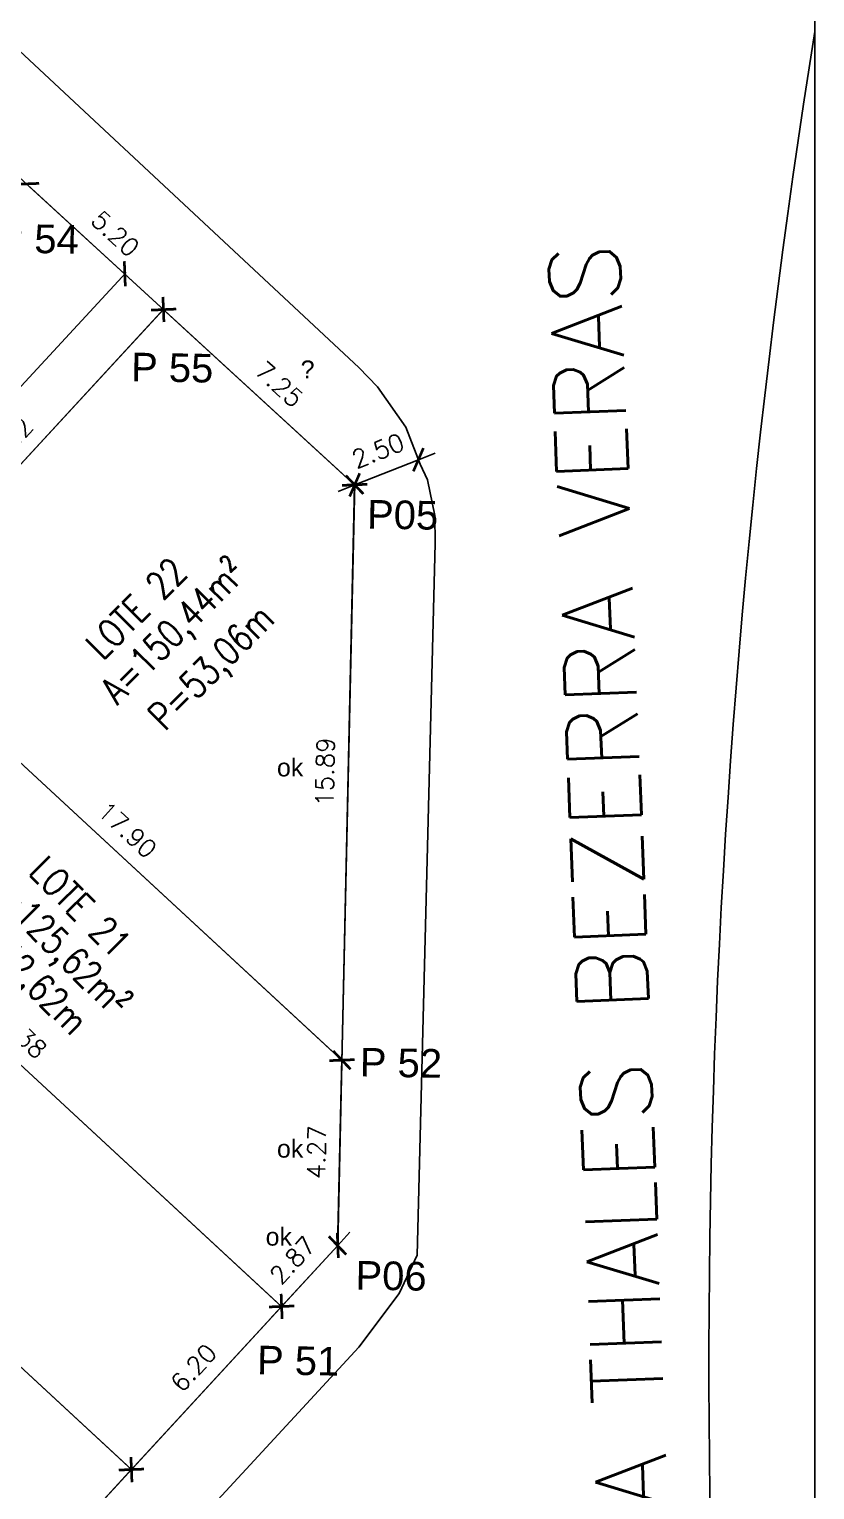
# Model space of a CAD drawing. Header units: millimetres. Extents: x 3076 to 3201, y 1450 to 1555.
# Drawn here: x 3179.43 to 3201.4, y 1474.74 to 1515.58 of the extents above; entities that cross this region are included whole.
import ezdxf
from ezdxf.enums import TextEntityAlignment as Align

# ---------------------------------------------------------------- set-up
doc = ezdxf.new("R2010")
doc.units = ezdxf.units.MM
doc.layers.get('Defpoints').update_dxf_attribs({"color": 250, "true_color": 0x323232})
for name, color, linetype in [('AMARELO', 2, 'Continuous'), ('BRANCO', 7, 'Continuous'), ('CINZA', 8, 'Continuous'), ('COD_PONTO', 7, 'Continuous'), ('cotas', 4, 'Continuous'), ('MAGENTA', 6, 'Continuous'), ('MEIO FIO', 8, 'Continuous'), ('QD_LOTE', 1, 'Continuous')]:
    doc.layers.add(name, color=color, linetype=linetype)
doc.layers.add('PONTOS', color=7, linetype='Continuous', lineweight=0)
doc.styles.add('arcad1', font='romans.shx')
doc.styles.add('COTA250', font='ROMANS.SHX', dxfattribs={"height": 0.5})
doc.styles.get("Standard").update_dxf_attribs({"font": 'arial.ttf'})
doc.dimstyles.new('COTA250', dxfattribs={"dimtxt": 0.5, "dimasz": 0.5, "dimexe": 0.05, "dimexo": 0.95, "dimgap": 0.4, "dimtad": 1, "dimzin": 4, "dimdsep": 46, "dimtxsty": 'COTA250', "dimblk": 'ARCHTICK', "dimcen": -0.1, "dimdle": 0.05, "dimse1": 1, "dimse2": 1, "dimclrd": 8, "dimclre": 3, "dimclrt": 2, "dimadec": 0, "dimazin": 0, "dimtfac": 1, "dimtix": 1, "dimtmove": 2, "dimatfit": 3, "dimldrblk": 'ARCHTICK', "dimfxl": 1, "dimtvp": 0.125, "dimtolj": 1, "dimtzin": 4, "dimarcsym": 0})

# ---------------------------------------------------------------- blocks, each defined once
blk = doc.blocks.new('_ArchTick')
at = {"color": 0, "linetype": 'ByBlock', "const_width": 0.15}
blk.add_lwpolyline([(-0.5, -0.5), (0.5, 0.5)], dxfattribs=at)
blk = doc.blocks.new('*D190')
at = {"layer": 'cotas', "color": 8, "lineweight": -2, "transparency": 16777216}
blk.add_line((3175.481, 1514.802), (3179.388, 1511.22), dxfattribs=at)
at = {"layer": 'Defpoints', "color": 0, "transparency": 16777216}
for p in [(3175.518, 1514.768), (3179.351, 1511.254), (3179.351, 1511.254)]:
    blk.add_point(p, dxfattribs=at)
at = {"layer": 'cotas', "color": 8, "lineweight": -2, "transparency": 16777216, "xscale": 0.5, "yscale": 0.5, "zscale": 0.5}
for p, rotation in [((3175.518, 1514.768), 137.4845315293431), ((3179.351, 1511.254), 317.4845315293432)]:
    blk.add_blockref('_ArchTick', p, dxfattribs=dict(at, rotation=rotation))
at = {"layer": 'cotas', "color": 2, "transparency": 16777216, "insert": (3177.874, 1513.49), "char_height": 0.5, "attachment_point": 5, "rotation": 317.4845, "style": 'COTA250'}
blk.add_mtext('\\A1; 5.20', dxfattribs=at)
blk = doc.blocks.new('*D123')
at = {"layer": 'cotas', "color": 8, "lineweight": -2, "transparency": 16777216}
blk.add_line((3179.314, 1511.288), (3183.221, 1507.706), dxfattribs=at)
at = {"layer": 'Defpoints', "color": 0, "transparency": 16777216}
for p in [(3179.351, 1511.254), (3183.184, 1507.74), (3183.184, 1507.74)]:
    blk.add_point(p, dxfattribs=at)
at = {"layer": 'cotas', "color": 8, "lineweight": -2, "transparency": 16777216, "xscale": 0.5, "yscale": 0.5, "zscale": 0.5}
for p, rotation in [((3179.351, 1511.254), 137.4845315293431), ((3183.184, 1507.74), 317.4845315293432)]:
    blk.add_blockref('_ArchTick', p, dxfattribs=dict(at, rotation=rotation))
at = {"layer": 'cotas', "color": 2, "transparency": 16777216, "insert": (3181.707, 1509.976), "char_height": 0.5, "attachment_point": 5, "rotation": 317.4845, "style": 'COTA250'}
blk.add_mtext('\\A1; 5.20', dxfattribs=at)
blk = doc.blocks.new('*D124')
at = {"layer": 'cotas', "color": 8, "lineweight": -2, "transparency": 16777216}
blk.add_line((3183.147, 1507.774), (3188.565, 1502.807), dxfattribs=at)
at = {"layer": 'Defpoints', "color": 0, "transparency": 16777216}
for p in [(3183.184, 1507.74), (3188.528, 1502.841), (3188.528, 1502.841)]:
    blk.add_point(p, dxfattribs=at)
at = {"layer": 'cotas', "color": 8, "lineweight": -2, "transparency": 16777216, "xscale": 0.5, "yscale": 0.5, "zscale": 0.5}
for p, rotation in [((3183.184, 1507.74), 137.4845315293431), ((3188.528, 1502.841), 317.4845315293432)]:
    blk.add_blockref('_ArchTick', p, dxfattribs=dict(at, rotation=rotation))
at = {"layer": 'cotas', "color": 2, "transparency": 16777216, "insert": (3186.295, 1505.769), "char_height": 0.5, "attachment_point": 5, "rotation": 317.4845, "style": 'COTA250'}
blk.add_mtext('\\A1; 7.25', dxfattribs=at)
blk = doc.blocks.new('*D125')
at = {"layer": 'cotas', "color": 8, "lineweight": -2, "transparency": 16777216}
blk.add_line((3188.529, 1502.891), (3188.171, 1486.706), dxfattribs=at)
at = {"layer": 'Defpoints', "color": 0, "transparency": 16777216}
for p in [(3188.528, 1502.841), (3188.172, 1486.756), (3188.172, 1486.756)]:
    blk.add_point(p, dxfattribs=at)
at = {"layer": 'cotas', "color": 8, "lineweight": -2, "transparency": 16777216, "xscale": 0.5, "yscale": 0.5, "zscale": 0.5}
for p, rotation in [((3188.528, 1502.841), 88.73134176649182), ((3188.172, 1486.756), 268.7313417664918)]:
    blk.add_blockref('_ArchTick', p, dxfattribs=dict(at, rotation=rotation))
at = {"layer": 'cotas', "color": 2, "transparency": 16777216, "insert": (3187.7, 1494.812), "char_height": 0.5, "attachment_point": 5, "rotation": 88.7313, "style": 'COTA250'}
blk.add_mtext('\\A1;15.89', dxfattribs=at)
blk = doc.blocks.new('*D126')
at = {"layer": 'cotas', "color": 8, "lineweight": -2, "transparency": 16777216}
blk.add_line((3188.173, 1486.806), (3188.048, 1481.526), dxfattribs=at)
at = {"layer": 'Defpoints', "color": 0, "transparency": 16777216}
for p in [(3188.172, 1486.756), (3188.049, 1481.576), (3188.057, 1481.576)]:
    blk.add_point(p, dxfattribs=at)
at = {"layer": 'cotas', "color": 8, "lineweight": -2, "transparency": 16777216, "xscale": 0.5, "yscale": 0.5, "zscale": 0.5}
for p, rotation in [((3188.172, 1486.756), 88.64518725206712), ((3188.049, 1481.576), 268.6451872520671)]:
    blk.add_blockref('_ArchTick', p, dxfattribs=dict(at, rotation=rotation))
at = {"layer": 'cotas', "color": 2, "transparency": 16777216, "insert": (3187.461, 1484.181), "char_height": 0.5, "attachment_point": 5, "rotation": 88.6452, "style": 'COTA250'}
blk.add_mtext('\\A1;4.27', dxfattribs=at)
blk = doc.blocks.new('*D132')
at = {"layer": 'cotas', "color": 8, "lineweight": -2, "transparency": 16777216}
blk.add_line((3174.991, 1498.877), (3183.214, 1507.78), dxfattribs=at)
at = {"layer": 'Defpoints', "color": 0, "transparency": 16777216}
for p in [(3183.18, 1507.743), (3183.184, 1507.74), (3175.031, 1498.908)]:
    blk.add_point(p, dxfattribs=at)
at = {"layer": 'cotas', "color": 8, "lineweight": -2, "transparency": 16777216, "xscale": 0.5, "yscale": 0.5, "zscale": 0.5}
for p, rotation in [((3183.18, 1507.743), 47.27451781377868), ((3175.025, 1498.913), 227.2745178137787)]:
    blk.add_blockref('_ArchTick', p, dxfattribs=dict(at, rotation=rotation))
at = {"layer": 'cotas', "color": 2, "transparency": 16777216, "insert": (3178.625, 1503.769), "char_height": 0.5, "attachment_point": 5, "rotation": 47.2745, "style": 'COTA250'}
blk.add_mtext('\\A1; 12.02', dxfattribs=at)
blk = doc.blocks.new('*D140')
at = {"layer": 'cotas', "color": 8, "lineweight": -2, "transparency": 16777216}
blk.add_line((3178.051, 1470.713), (3182.319, 1475.346), dxfattribs=at)
at = {"layer": 'Defpoints', "color": 0, "transparency": 16777216}
for p in [(3182.285, 1475.31), (3182.285, 1475.31), (3178.085, 1470.749)]:
    blk.add_point(p, dxfattribs=at)
at = {"layer": 'cotas', "color": 8, "lineweight": -2, "transparency": 16777216, "xscale": 0.5, "yscale": 0.5, "zscale": 0.5}
for p, rotation in [((3182.285, 1475.31), 47.35144743456223), ((3178.085, 1470.749), 227.3514474345622)]:
    blk.add_blockref('_ArchTick', p, dxfattribs=dict(at, rotation=rotation))
at = {"layer": 'cotas', "color": 2, "transparency": 16777216, "insert": (3179.707, 1473.47), "char_height": 0.5, "attachment_point": 5, "rotation": 47.3514, "style": 'COTA250'}
blk.add_mtext('\\A1; 6.20', dxfattribs=at)
blk = doc.blocks.new('*D141')
at = {"layer": 'cotas', "color": 8, "lineweight": -2, "transparency": 16777216}
blk.add_line((3182.251, 1475.273), (3186.52, 1479.907), dxfattribs=at)
at = {"layer": 'Defpoints', "color": 0, "transparency": 16777216}
for p in [(3186.486, 1479.87), (3186.486, 1479.87), (3182.285, 1475.31)]:
    blk.add_point(p, dxfattribs=at)
at = {"layer": 'cotas', "color": 8, "lineweight": -2, "transparency": 16777216, "xscale": 0.5, "yscale": 0.5, "zscale": 0.5}
for p, rotation in [((3186.486, 1479.87), 47.35144743456223), ((3182.285, 1475.31), 227.3514474345622)]:
    blk.add_blockref('_ArchTick', p, dxfattribs=dict(at, rotation=rotation))
at = {"layer": 'cotas', "color": 2, "transparency": 16777216, "insert": (3183.907, 1478.03), "char_height": 0.5, "attachment_point": 5, "rotation": 47.3514, "style": 'COTA250'}
blk.add_mtext('\\A1; 6.20', dxfattribs=at)
blk = doc.blocks.new('*D142')
at = {"layer": 'cotas', "color": 8, "lineweight": -2, "transparency": 16777216}
for p, q in [((3188.057, 1481.576), (3188.396, 1481.944)), ((3186.486, 1479.87), (3188.057, 1481.576)), ((3186.486, 1479.87), (3186.147, 1479.502))]:
    blk.add_line(p, q, dxfattribs=at)
at = {"layer": 'Defpoints', "color": 0, "transparency": 16777216}
for p in [(3188.057, 1481.576), (3188.057, 1481.576), (3186.486, 1479.87)]:
    blk.add_point(p, dxfattribs=at)
at = {"layer": 'cotas', "color": 8, "lineweight": -2, "transparency": 16777216, "xscale": 0.5, "yscale": 0.5, "zscale": 0.5}
for p, rotation in [((3188.057, 1481.576), 227.3514474345622), ((3186.486, 1479.87), 47.35144743456225)]:
    blk.add_blockref('_ArchTick', p, dxfattribs=dict(at, rotation=rotation))
at = {"layer": 'cotas', "color": 2, "transparency": 16777216, "insert": (3186.793, 1481.163), "char_height": 0.5, "attachment_point": 5, "rotation": 47.3514, "style": 'COTA250'}
blk.add_mtext('\\A1;2.87', dxfattribs=at)
blk = doc.blocks.new('*D146')
at = {"layer": 'cotas', "color": 8, "lineweight": -2, "transparency": 16777216}
blk.add_line((3166.579, 1489.835), (3182.322, 1475.276), dxfattribs=at)
at = {"layer": 'Defpoints', "color": 0, "transparency": 16777216}
for p in [(3166.615, 1489.801), (3182.285, 1475.31), (3182.285, 1475.31)]:
    blk.add_point(p, dxfattribs=at)
at = {"layer": 'cotas', "color": 8, "lineweight": -2, "transparency": 16777216, "xscale": 0.5, "yscale": 0.5, "zscale": 0.5}
for p, rotation in [((3166.615, 1489.801), 137.238098379988), ((3182.285, 1475.31), 317.2380983799881)]:
    blk.add_blockref('_ArchTick', p, dxfattribs=dict(at, rotation=rotation))
at = {"layer": 'cotas', "color": 2, "transparency": 16777216, "insert": (3174.892, 1483.032), "char_height": 0.5, "attachment_point": 5, "rotation": 317.2381, "style": 'COTA250'}
blk.add_mtext('\\A1;21.38', dxfattribs=at)
blk = doc.blocks.new('*D147')
at = {"layer": 'cotas', "color": 8, "lineweight": -2, "transparency": 16777216}
blk.add_line((3170.785, 1494.389), (3186.522, 1479.836), dxfattribs=at)
at = {"layer": 'Defpoints', "color": 0, "transparency": 16777216}
for p in [(3170.822, 1494.355), (3186.486, 1479.87), (3186.486, 1479.87)]:
    blk.add_point(p, dxfattribs=at)
at = {"layer": 'cotas', "color": 8, "lineweight": -2, "transparency": 16777216, "xscale": 0.5, "yscale": 0.5, "zscale": 0.5}
for p, rotation in [((3170.822, 1494.355), 137.2380983793454), ((3186.486, 1479.87), 317.2380983793454)]:
    blk.add_blockref('_ArchTick', p, dxfattribs=dict(at, rotation=rotation))
at = {"layer": 'cotas', "color": 2, "transparency": 16777216, "insert": (3179.095, 1487.59), "char_height": 0.5, "attachment_point": 5, "rotation": 317.2381, "style": 'COTA250'}
blk.add_mtext('\\A1;21.38', dxfattribs=at)
blk = doc.blocks.new('*D148')
at = {"layer": 'cotas', "color": 8, "lineweight": -2, "transparency": 16777216}
blk.add_line((3174.992, 1498.944), (3188.208, 1486.722), dxfattribs=at)
at = {"layer": 'Defpoints', "color": 0, "transparency": 16777216}
for p in [(3175.029, 1498.91), (3188.172, 1486.756), (3188.172, 1486.756)]:
    blk.add_point(p, dxfattribs=at)
at = {"layer": 'cotas', "color": 8, "lineweight": -2, "transparency": 16777216, "xscale": 0.5, "yscale": 0.5, "zscale": 0.5}
for p, rotation in [((3175.029, 1498.91), 137.2380983821409), ((3188.172, 1486.756), 317.238098382141)]:
    blk.add_blockref('_ArchTick', p, dxfattribs=dict(at, rotation=rotation))
at = {"layer": 'cotas', "color": 2, "transparency": 16777216, "insert": (3182.041, 1493.31), "char_height": 0.5, "attachment_point": 5, "rotation": 317.2381, "style": 'COTA250'}
blk.add_mtext('\\A1; 17.90', dxfattribs=at)
blk = doc.blocks.new('*D154')
at = {"layer": 'cotas', "color": 8, "lineweight": -2, "transparency": 16777216}
for p, q in [((3188.529, 1502.839), (3190.311, 1503.543)), ((3190.311, 1503.543), (3190.776, 1503.727)), ((3188.529, 1502.839), (3188.064, 1502.655))]:
    blk.add_line(p, q, dxfattribs=at)
at = {"layer": 'Defpoints', "color": 0, "transparency": 16777216}
for p in [(3190.31, 1503.545, -0.251), (3190.311, 1503.543), (3188.528, 1502.841)]:
    blk.add_point(p, dxfattribs=at)
at = {"layer": 'cotas', "color": 8, "lineweight": -2, "transparency": 16777216, "xscale": 0.5, "yscale": 0.5, "zscale": 0.5}
for p, rotation in [((3190.311, 1503.543), 201.5633818597536), ((3188.529, 1502.839), 21.56338185975359)]:
    blk.add_blockref('_ArchTick', p, dxfattribs=dict(at, rotation=rotation))
at = {"layer": 'cotas', "color": 2, "transparency": 16777216, "insert": (3189.181, 1503.795), "char_height": 0.5, "attachment_point": 5, "rotation": 21.5634, "style": 'COTA250'}
blk.add_mtext('\\A1;2.50', dxfattribs=at)
blk = doc.blocks.new('*D102')
at = {"layer": 'cotas', "color": 8, "lineweight": -2, "transparency": 16777216}
blk.add_line((3165.095, 1490.329), (3182.134, 1508.778), dxfattribs=at)
at = {"layer": 'Defpoints', "color": 0, "transparency": 16777216}
for p in [(3182.1, 1508.741), (3183.184, 1507.74, -61.99), (3166.213, 1489.365, -61.99)]:
    blk.add_point(p, dxfattribs=at)
at = {"layer": 'cotas', "color": 8, "lineweight": -2, "transparency": 16777216, "xscale": 0.5, "yscale": 0.5, "zscale": 0.5}
for p, rotation in [((3182.1, 1508.741), 47.27451747994413), ((3165.129, 1490.366), 227.2745174799442)]:
    blk.add_blockref('_ArchTick', p, dxfattribs=dict(at, rotation=rotation))
at = {"layer": 'cotas', "color": 2, "transparency": 16777216, "insert": (3177.36, 1505.005), "char_height": 0.5, "attachment_point": 5, "rotation": 47.2745, "style": 'COTA250'}
blk.add_mtext('\\A1; 25.01', dxfattribs=at)

msp = doc.modelspace()

# ---------------------------------------------------------------- linework, layer by layer
at = {"layer": 'BRANCO'}
msp.add_line((3188.169, 1486.869, 0.281), (3188.169, 1486.869, 0.281), dxfattribs=at)
at = {"layer": 'CINZA'}
msp.add_arc((3434.936, 1478.19), 236.5, 170.91984, 186.83351, dxfattribs=at)
at = {"layer": 'MEIO FIO'}
msp.add_polyline3d([(3167.789, 1456.17, -0.527), (3188.65, 1478.728, -0.402), (3189.776, 1480.233, -0.376), (3190.277, 1481.3, -0.33), (3190.783, 1501.199, -0.355), (3190.772, 1501.982, -0.312), (3190.565, 1502.982, -0.314), (3190.36, 1503.418, -0.255), (3189.957, 1504.449, -0.221), (3189.172, 1505.585, -0.204), (3188.643, 1506.121, -0.21), (3135.71, 1555.5, 0.512)], dxfattribs=at)
at = {"layer": 'PONTOS'}
for p in [(3183.184, 1507.74), (3188.528, 1502.841), (3188.172, 1486.756), (3188.057, 1481.576), (3186.486, 1479.87), (3182.285, 1475.31)]:
    msp.add_point(p, dxfattribs=at)
at = {"layer": 'QD_LOTE'}
for p, q in [((3188.172, 1486.756), (3175.029, 1498.91)), ((3186.486, 1479.87), (3170.822, 1494.355)), ((3182.285, 1475.31), (3166.615, 1489.801))]:
    msp.add_line(p, q, dxfattribs=at)
msp.add_lwpolyline([(3075.725, 1450.05), (3075.725, 1555.5), (3201.399, 1555.5), (3201.399, 1450.05)], close=True, dxfattribs=at)
for points in [[(3188.528, 1502.841), (3188.057, 1481.576), (3164.892, 1456.427), (3090.787, 1525.053), (3107.75, 1543.418), (3154.707, 1499.932), (3171.685, 1518.282), (3188.528, 1502.841)], [(3166.216, 1489.368), (3183.184, 1507.74)]]:
    msp.add_lwpolyline(points, dxfattribs=at)

# ---------------------------------------------------------------- texts
at = {"layer": 'AMARELO', "ltscale": 2, "style": 'arcad1'}
msp.add_text('AVENIDA THALES BEZERRA VERAS', height=2, rotation=92.1946, dxfattribs=at).set_placement((3195.786, 1487.368, -0.067), align=Align.MIDDLE_CENTER)
at = {"layer": 'AMARELO', "linetype": 'Continuous', "style": 'arcad1', "width": 0.8}
for s, rotation, p in [('A=150,44m²', 45, (3183.446, 1498.758, 0)), ('P=53,06m', 45, (3184.507, 1497.759, 0)), ('A=125,62m²', 315, (3180.222, 1490.017)), ('P=52,62m', 315, (3179.325, 1489.228, 61.99))]:
    msp.add_text(s, height=0.768, rotation=rotation, dxfattribs=at).set_placement(p, align=Align.MIDDLE_CENTER)
at = {"layer": 'COD_PONTO'}
for s, p in [('P 54', (3178.514, 1509.74)), ('P 55', (3182.277, 1506.138)), ('P05', (3188.877, 1502.02, -0.281)), ('P 52', (3188.675, 1486.702, 0)), ('P06', (3188.554, 1480.744, -0.562)), ('P 51', (3185.8, 1478.375, 0.005))]:
    msp.add_text(s, height=0.8, rotation=359, dxfattribs=at).set_placement(p, align=Align.MIDDLE_LEFT)
at = {"layer": 'Defpoints'}
for s, p in [('?', (3187.018, 1506.067)), ('ok', (3186.355, 1494.939)), ('ok', (3186.355, 1484.281)), ('ok', (3186.038, 1481.821))]:
    msp.add_text(s, height=0.5, dxfattribs=at).set_placement(p, align=Align.MIDDLE_LEFT)
at = {"layer": 'MAGENTA', "linetype": 'Continuous', "style": 'arcad1', "width": 0.8}
for s, rotation, p in [('LOTE 22', 45, (3182.419, 1499.392, 0)), ('LOTE 21', 315, (3180.856, 1491.044))]:
    msp.add_text(s, height=0.768, rotation=rotation, dxfattribs=at).set_placement(p, align=Align.MIDDLE_CENTER)

# ---------------------------------------------------------------- dimensions: what is measured, and where the dimension line sits
at = {"layer": 'cotas'}
for base, p1, p2, angle, picture, middle in [((3179.351, 1511.254), (3175.518, 1514.768), (3179.351, 1511.254), 137.4845, '*D190', (3177.874, 1513.49)), ((3183.184, 1507.74), (3179.351, 1511.254), (3183.184, 1507.74), 137.4845, '*D123', (3181.707, 1509.976)), ((3183.18, 1507.743), (3175.031, 1498.908), (3183.184, 1507.74), 227.2745, '*D132', (3178.625, 1503.769)), ((3188.528, 1502.841), (3183.184, 1507.74), (3188.528, 1502.841), 137.4845, '*D124', (3186.295, 1505.769)), ((3186.486, 1479.87), (3182.285, 1475.31), (3186.486, 1479.87), 227.3514, '*D141', (3183.907, 1478.03)), ((3182.285, 1475.31), (3178.085, 1470.749), (3182.285, 1475.31), 227.3514, '*D140', (3179.707, 1473.47))]:
    dim = msp.add_linear_dim(base=base, p1=p1, p2=p2, angle=angle, dimstyle='COTA250', override={"dimpost": ' <>'}, dxfattribs=at)
    dim.commit()
    dim.dimension.update_dxf_attribs({"geometry": picture, "text_midpoint": middle})
dim = msp.add_linear_dim(base=(3182.1, 1508.741, 61.99), p1=(3166.213, 1489.365), p2=(3183.184, 1507.74), angle=47.2745, dimstyle='COTA250', override={"dimpost": ' <>'}, dxfattribs=at)
dim.commit()
dim.dimension.update_dxf_attribs({"geometry": '*D102', "text_midpoint": (3177.36, 1505.005, 61.99), "dimtype": 161})
for p1, p2, distance, text, picture, middle in [((3188.528, 1502.841), (3190.31, 1503.545, -0.251), -0.002, '2.50', '*D154', (3189.181, 1503.795)), ((3188.528, 1502.841), (3188.172, 1486.756), 0, '15.89', '*D125', (3187.7, 1494.812)), ((3170.822, 1494.355), (3186.486, 1479.87), 0, '21.38', '*D147', (3179.095, 1487.59)), ((3166.615, 1489.801), (3182.285, 1475.31), 0, '21.38', '*D146', (3174.892, 1483.032))]:
    dim = msp.add_aligned_dim(p1=p1, p2=p2, distance=distance, text=text, dimstyle='COTA250', override={"dimpost": ' <>'}, dxfattribs=at)
    dim.commit()
    dim.dimension.update_dxf_attribs({"geometry": picture, "text_midpoint": middle})
dim = msp.add_aligned_dim(p1=(3175.029, 1498.91), p2=(3188.172, 1486.756), distance=0, dimstyle='COTA250', override={"dimpost": ' <>'}, dxfattribs=at)
dim.commit()
dim.dimension.update_dxf_attribs({"geometry": '*D148', "text_midpoint": (3182.041, 1493.31)})
for base, p1, angle, text, picture, middle in [((3188.049, 1481.576), (3188.172, 1486.756), 88.6452, '4.27', '*D126', (3187.461, 1484.181)), ((3188.057, 1481.576), (3186.486, 1479.87), 227.3514, '2.87', '*D142', (3186.793, 1481.163))]:
    dim = msp.add_linear_dim(base=base, p1=p1, p2=(3188.057, 1481.576), angle=angle, text=text, dimstyle='COTA250', override={"dimpost": ' <>'}, dxfattribs=at)
    dim.commit()
    dim.dimension.update_dxf_attribs({"geometry": picture, "text_midpoint": middle})

doc.saveas('drawing.dxf')
